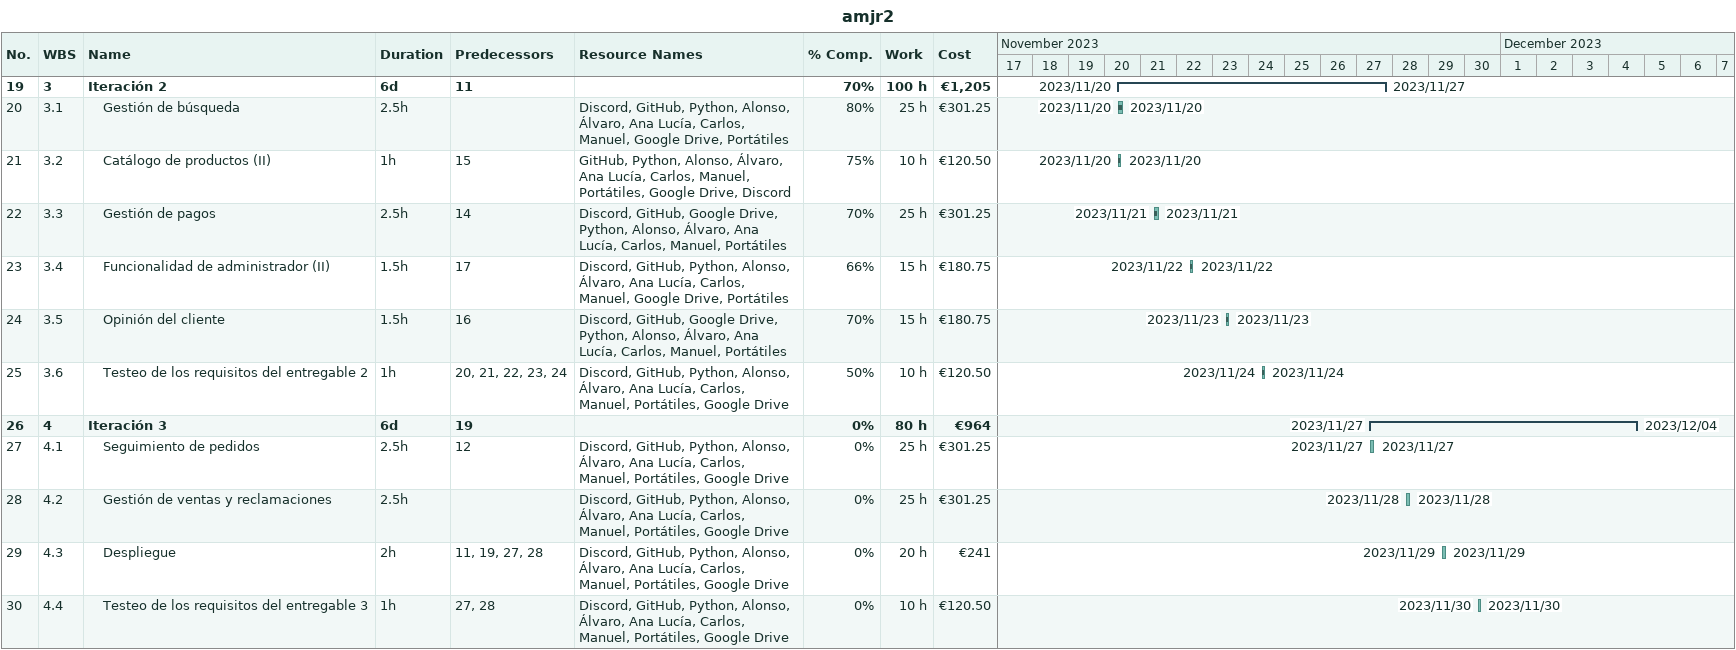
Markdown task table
amjr2

| ID | WBS | Task | Duration | Start | Finish | Predecessors | Resources | % complete | Work (h) | Cost (€) |
|---|---|---|---|---|---|---|---|---|---|---|
| 19 | 3 | **Iteración 2** | 6d | 2023-11-20 | 2023-11-27 | 11 |  | 70 | 100 | 1205 |
| 20 | 3.1 | Gestión de búsqueda | 2.5h | 2023-11-20 | 2023-11-20 |  | Discord, GitHub, Python, Alonso, Álvaro, Ana Lucía, Carlos, Manuel, Google Drive, Portátiles | 80 | 25 | 301.25 |
| 21 | 3.2 | Catálogo de productos (II) | 1h | 2023-11-20 | 2023-11-20 | 15 | GitHub, Python, Alonso, Álvaro, Ana Lucía, Carlos, Manuel, Portátiles, Google Drive, Discord | 75 | 10 | 120.50 |
| 22 | 3.3 | Gestión de pagos | 2.5h | 2023-11-21 | 2023-11-21 | 14 | Discord, GitHub, Google Drive, Python, Alonso, Álvaro, Ana Lucía, Carlos, Manuel, Portátiles | 70 | 25 | 301.25 |
| 23 | 3.4 | Funcionalidad de administrador (II) | 1.5h | 2023-11-22 | 2023-11-22 | 17 | Discord, GitHub, Python, Alonso, Álvaro, Ana Lucía, Carlos, Manuel, Google Drive, Portátiles | 66 | 15 | 180.75 |
| 24 | 3.5 | Opinión del cliente | 1.5h | 2023-11-23 | 2023-11-23 | 16 | Discord, GitHub, Google Drive, Python, Alonso, Álvaro, Ana Lucía, Carlos, Manuel, Portátiles | 70 | 15 | 180.75 |
| 25 | 3.6 | Testeo de los requisitos del entregable 2 | 1h | 2023-11-24 | 2023-11-24 | 20, 21, 22, 23, 24 | Discord, GitHub, Python, Alonso, Álvaro, Ana Lucía, Carlos, Manuel, Portátiles, Google Drive | 50 | 10 | 120.50 |
| 26 | 4 | **Iteración 3** | 6d | 2023-11-27 | 2023-12-04 | 19 |  | 0 | 80 | 964 |
| 27 | 4.1 | Seguimiento de pedidos | 2.5h | 2023-11-27 | 2023-11-27 | 12 | Discord, GitHub, Python, Alonso, Álvaro, Ana Lucía, Carlos, Manuel, Portátiles, Google Drive | 0 | 25 | 301.25 |
| 28 | 4.2 | Gestión de ventas y reclamaciones | 2.5h | 2023-11-28 | 2023-11-28 |  | Discord, GitHub, Python, Alonso, Álvaro, Ana Lucía, Carlos, Manuel, Portátiles, Google Drive | 0 | 25 | 301.25 |
| 29 | 4.3 | Despliegue | 2h | 2023-11-29 | 2023-11-29 | 11, 19, 27, 28 | Discord, GitHub, Python, Alonso, Álvaro, Ana Lucía, Carlos, Manuel, Portátiles, Google Drive | 0 | 20 | 241 |
| 30 | 4.4 | Testeo de los requisitos del entregable 3 | 1h | 2023-11-30 | 2023-11-30 | 27, 28 | Discord, GitHub, Python, Alonso, Álvaro, Ana Lucía, Carlos, Manuel, Portátiles, Google Drive | 0 | 10 | 120.50 |
